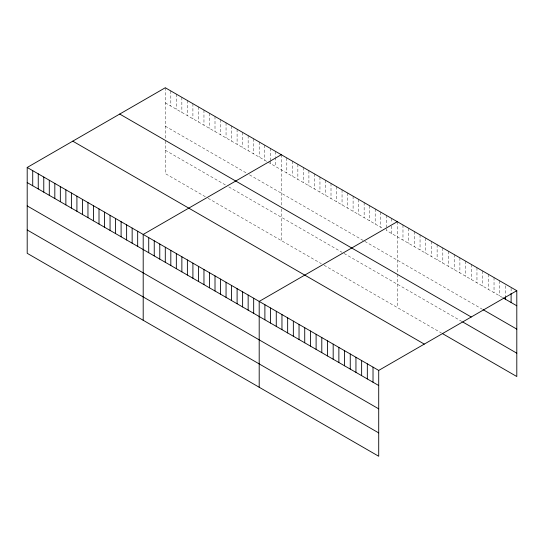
<?xml version="1.0" encoding="UTF-8"?>
<svg xmlns="http://www.w3.org/2000/svg" width="544" height="544" viewBox="0 0 544 544"><rect width="100%" height="100%" fill="white"/><g stroke="black" fill="none" stroke-linecap="round" stroke-linejoin="round"><path stroke-width="0.41" stroke-dasharray="2.72 2.04" d="M165.288 87.747L165.288 139.72M165.288 102.85L267.478 161.847M268.172 162.248L382.786 228.419M502.574 297.575L386.24 230.411L386.24 227.895M165.288 126.194L246.765 173.23M249.526 174.828L364.147 240.999M364.834 241.4L482.65 309.42M165.288 150.239L226.052 185.32M228.813 186.918L342.047 252.294M344.121 253.49L462.026 321.558M205.34 196.704L165.288 173.584L165.288 140.474M208.1 198.302L321.334 263.677M324.095 265.268L441.395 332.989M511.108 288.245L511.108 292.441M505.417 285.797L505.417 295.861M499.725 280.833L499.725 295.936M494.034 277.549L494.034 292.652M488.342 274.264L488.342 289.36M482.65 270.973L482.65 286.076M476.959 267.689L476.959 282.792M471.274 264.404L471.274 279.507M465.582 261.12L465.582 276.223M459.891 257.836L459.891 272.932M454.199 254.544L454.199 269.647M448.508 251.26L448.508 266.363M442.816 247.976L442.816 263.078M437.124 244.691L437.124 259.794M431.433 241.407L431.433 256.503M425.741 238.116L425.741 253.218M420.05 234.831L420.05 249.934M414.358 231.547L414.358 246.65M408.666 228.262L408.666 243.365M402.975 224.978L402.975 240.074M397.283 221.687L397.283 273.659M397.283 274.414L397.283 307.53M391.762 218.498L391.762 222.693M391.762 226.052L391.762 233.6M386.24 215.308L386.24 227.059M380.718 212.119L380.718 227.222M375.19 208.93L375.19 224.033M369.668 205.741L369.668 220.844M364.147 202.552L364.147 217.654M358.618 199.369L358.618 214.465M353.097 196.18L353.097 211.276M347.575 192.991L347.575 208.087M342.047 189.802L342.047 204.898M336.525 186.612L336.525 201.708M331.004 183.423L331.004 198.519M325.475 180.234L325.475 195.33M319.954 177.045L319.954 192.141M314.432 173.856L314.432 188.952M308.904 170.666L308.904 185.769M303.382 167.477L303.382 182.58M297.86 164.288L297.86 179.391M292.339 161.099L292.339 176.202M286.81 157.91L286.81 173.012M281.289 154.72L281.289 205.19M281.289 208.944L281.289 240.557M275.767 151.531L275.767 156.563M275.767 157.4L275.767 166.634M270.239 148.342L270.239 160.086M270.239 160.922L270.239 163.445M264.717 145.153L264.717 160.256M259.196 141.964L259.196 157.066M253.667 138.774L253.667 153.877M248.146 135.585L248.146 150.688M242.624 132.396L242.624 147.499M237.096 129.207L237.096 144.31M231.574 126.018L231.574 141.12M226.052 122.828L226.052 137.931M220.524 119.639L220.524 134.742M215.002 116.45L215.002 131.553M209.481 113.261L209.481 128.364M203.959 110.072L203.959 125.174M198.431 106.882L198.431 121.985M192.909 103.693L192.909 118.796M187.388 100.504L187.388 115.607M181.859 97.315L181.859 112.418M176.338 94.126L176.338 109.228M170.816 90.936L170.816 106.039"/><path stroke-width="0.82" d="M27.2 167.47L378.712 370.416L378.712 456.253L27.2 253.307L27.2 167.47L165.288 87.747L516.8 290.693L516.8 376.53L442.816 333.812M281.289 154.72L143.201 234.444L143.201 320.28M397.283 221.687L259.196 301.417L259.196 387.253M378.712 370.416L516.8 290.693M503.282 297.99L516.8 305.789M483.364 309.828L516.8 329.134M119.721 114.056L471.233 317.002M462.733 321.973L516.8 353.185M72.767 141.161L424.279 344.107M27.2 182.573L378.712 385.519M27.2 205.918L378.712 408.857M27.2 229.969L378.712 432.908M511.108 293.277L511.108 302.505M505.417 296.704L505.417 299.22M373.021 367.132L373.021 382.235M367.329 363.841L367.329 378.944M361.638 360.556L361.638 375.659M355.946 357.272L355.946 372.375M350.254 353.988L350.254 369.09M344.563 350.703L344.563 365.806M338.871 347.412L338.871 362.515M333.18 344.128L333.18 359.23M327.488 340.843L327.488 355.946M321.796 337.559L321.796 352.662M316.105 334.274L316.105 349.377M310.42 330.983L310.42 346.086M304.728 327.699L304.728 342.802M299.037 324.414L299.037 339.517M293.345 321.13L293.345 336.233M287.654 317.846L287.654 332.948M281.962 314.561L281.962 329.657M276.27 311.27L276.27 326.373M270.579 307.986L270.579 323.088M264.887 304.701L264.887 319.804M253.674 298.228L253.674 313.33M248.152 295.038L248.152 310.141M242.624 291.849L242.624 306.952M237.102 288.66L237.102 303.763M231.581 285.471L231.581 300.574M226.052 282.282L226.052 297.384M220.531 279.092L220.531 294.195M215.009 275.903L215.009 291.006M209.481 272.714L209.481 287.817M203.959 269.525L203.959 284.628M198.438 266.336L198.438 281.438M192.909 263.146L192.909 278.249M187.388 259.957L187.388 275.06M181.866 256.768L181.866 271.871M176.338 253.579L176.338 268.682M170.816 250.39L170.816 265.492M165.294 247.2L165.294 262.303M159.773 244.011L159.773 259.114M154.244 240.822L154.244 255.925M148.723 237.633L148.723 252.736M137.673 231.254L137.673 246.357M132.151 228.065L132.151 243.168M126.63 224.876L126.63 239.979M121.101 221.687L121.101 236.79M115.58 218.498L115.58 233.6M110.058 215.308L110.058 230.411M104.53 212.119L104.53 227.222M99.008 208.93L99.008 224.033M93.486 205.741L93.486 220.844M87.958 202.552L87.958 217.654M82.436 199.362L82.436 214.465M76.915 196.173L76.915 211.276M71.393 192.984L71.393 208.087M65.865 189.795L65.865 204.898M60.343 186.606L60.343 201.708M54.822 183.416L54.822 198.519M49.293 180.227L49.293 195.33M43.772 177.038L43.772 192.141M38.25 173.849L38.25 188.952M32.722 170.66L32.722 185.762"/></g></svg>
